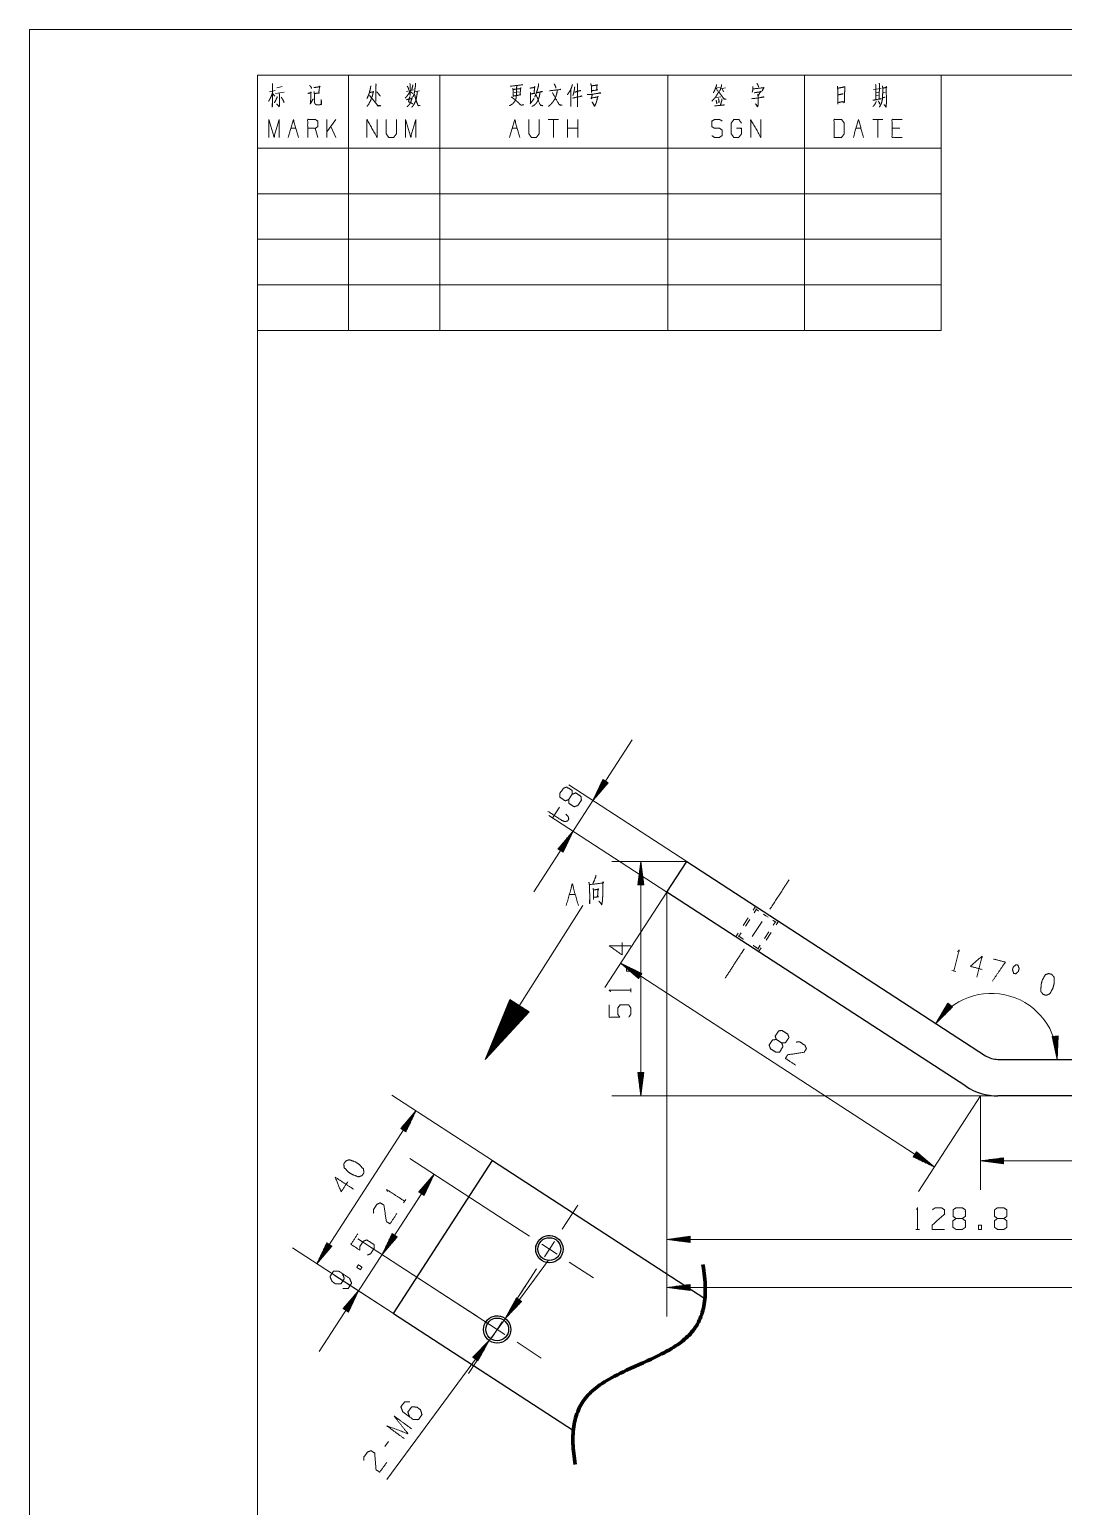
# Model space of a CAD drawing. Header units: millimetres. Extents: x 0 to 420, y 0 to 297.
# Drawn here: x 0 to 113.4, y 135.1 to 297 of the extents above; entities that cross this region are included whole.
import ezdxf

# ---------------------------------------------------------------- set-up
doc = ezdxf.new("R2010")
doc.units = ezdxf.units.MM
doc.layers.add('1', color=7, linetype='Continuous', true_color=0xffffff)

msp = doc.modelspace()

# ---------------------------------------------------------------- linework, layer by layer
at = {"layer": '1', "color": 132, "linetype": 'Continuous', "lineweight": 18}
for p, q in [((0, 297), (0, 0)), ((420, 297), (0, 297)), ((25, 292), (25, 264)), ((25, 292), (100, 292)), ((25, 292), (100, 292)), ((25, 292), (100, 292)), ((25, 292), (25, 5)), ((415, 292), (25, 292)), ((35, 292), (35, 264)), ((45, 292), (45, 264)), ((70, 292), (70, 264)), ((85, 292), (85, 264)), ((100, 292), (100, 264)), ((25, 284), (100, 284)), ((25, 279), (100, 279)), ((25, 274), (100, 274)), ((25, 269), (100, 269)), ((25, 264), (100, 264))]:
    msp.add_line(p, q, dxfattribs=at)
at = {"layer": '1', "color": 95, "linetype": 'Continuous', "lineweight": 18}
for p, q in [((26.34, 290.18), (26.96, 290.3)), ((26.7, 289.95), (26.92, 289.68)), ((26.99, 289.99), (27.95, 290.14)), ((27.13, 290.61), (27.71, 290.74)), ((41.34, 290.22), (42.13, 290.38)), ((42.25, 290.16), (42.79, 290.28)), ((53.17, 290.09), (53.7, 290.18)), ((75.25, 290.57), (75.67, 290.63)), ((75.35, 290.55), (75.45, 290.24)), ((75.82, 290.51), (76.35, 290.61)), ((75.98, 290.49), (76.11, 290.16)), ((92.56, 290.43), (93.43, 290.55)), ((92.84, 290.07), (93.11, 290.14)), ((93.6, 290.05), (93.85, 290.12)), ((54.91, 288.87), (55.37, 289.43)), ((75.83, 289.64), (75.37, 289.56)), ((92.86, 289.72), (93.09, 289.78)), ((33.59, 287.14), (32.63, 285.78)), ((32.63, 285.18), (32.63, 287.14)), ((58.02, 287.14), (56.9, 287.14)), ((57.46, 287.14), (57.46, 285.18)), ((59.02, 285.18), (59.02, 287.14)), ((60.14, 285.18), (60.14, 287.14)), ((93.6, 287.14), (92.49, 287.14)), ((93.05, 287.14), (93.05, 285.18)), ((28.66, 286.17), (29.22, 286.17)), ((31.62, 285.18), (31.34, 286.17)), ((33.59, 285.18), (33.04, 286.36)), ((52.94, 286.17), (53.49, 286.17)), ((60.14, 286.17), (59.02, 286.17)), ((90.65, 286.17), (91.2, 286.17)), ((95.45, 286.17), (94.61, 286.17)), ((57.42, 210.61), (58.14, 211.73)), ((59.21, 202.16), (59.88, 202.16)), ((101.18, 193.84), (101.59, 193.73)), ((65.95, 191.46), (65.95, 191.88)), ((41.04, 168.36), (41.27, 168.72)), ((97.21, 165.45), (97.64, 165.45)), ((39.39, 142.2), (38.99, 141.66))]:
    msp.add_line(p, q, dxfattribs=at)
at = {"layer": '1', "color": 13, "linetype": 'Continuous', "lineweight": 18}
for p, q in [((66.12, 219.12), (55.3, 202.45)), ((72.09, 205.78), (59.14, 214.2)), ((62.9, 214.78), (61.8, 212.47)), ((61.8, 212.47), (63.47, 214.41)), ((63.16, 214.61), (61.89, 212.64)), ((63.21, 214.58), (61.93, 212.61)), ((63.12, 214.64), (62.05, 212.99)), ((63.25, 214.56), (62.18, 212.91)), ((63.08, 214.67), (62.22, 213.34)), ((63.04, 214.69), (62.39, 213.7)), ((63.29, 214.53), (62.43, 213.21)), ((62.99, 214.72), (62.56, 214.05)), ((63.33, 214.5), (62.69, 213.5)), ((62.95, 214.75), (62.72, 214.4)), ((62.91, 214.78), (62.89, 214.75)), ((62.91, 214.78), (62.89, 214.75)), ((63.47, 214.41), (62.9, 214.78)), ((63.38, 214.47), (62.94, 213.8)), ((63.42, 214.44), (63.19, 214.09)), ((63.46, 214.42), (63.44, 214.39)), ((63.46, 214.42), (63.44, 214.39)), ((69.92, 202.43), (56.96, 210.84)), ((59.62, 209.11), (57.96, 207.16)), ((58.22, 207), (59.5, 208.96)), ((58.26, 206.97), (59.54, 208.94)), ((58.52, 206.8), (59.62, 209.11)), ((58.01, 207.13), (58.23, 207.48)), ((58.05, 207.11), (58.49, 207.78)), ((58.09, 207.08), (58.74, 208.08)), ((58.13, 207.05), (58.99, 208.37)), ((58.18, 207.02), (59.24, 208.67)), ((58.3, 206.94), (59.37, 208.58)), ((58.35, 206.91), (59.2, 208.23)), ((58.39, 206.88), (59.04, 207.88)), ((58.43, 206.86), (58.87, 207.53)), ((57.96, 207.16), (57.98, 207.19)), ((57.96, 207.16), (57.98, 207.19)), ((57.96, 207.16), (58.52, 206.8)), ((58.47, 206.83), (58.7, 207.18)), ((58.52, 206.8), (58.53, 206.83)), ((58.52, 206.8), (58.53, 206.83)), ((72.09, 205.78), (63.87, 205.78)), ((67.05, 205.78), (66.71, 203.24)), ((67.38, 203.24), (67.05, 205.78)), ((67.05, 205.78), (67.05, 180.1)), ((66.82, 203.24), (66.82, 204.05)), ((66.87, 203.24), (66.87, 204.43)), ((66.92, 203.24), (66.92, 204.82)), ((66.97, 203.24), (66.97, 205.2)), ((67.02, 203.24), (67.02, 205.59)), ((67.07, 203.24), (67.07, 205.59)), ((67.12, 203.24), (67.12, 205.2)), ((67.17, 203.24), (67.17, 204.82)), ((67.22, 203.24), (67.22, 204.43)), ((67.27, 203.24), (67.27, 204.05)), ((69.92, 202.43), (63.12, 191.96)), ((66.71, 203.24), (67.38, 203.24)), ((66.72, 203.24), (66.72, 203.27)), ((66.72, 203.24), (66.72, 203.27)), ((66.77, 203.24), (66.77, 203.66)), ((67.33, 203.24), (67.33, 203.66)), ((67.38, 203.24), (67.38, 203.27)), ((67.38, 203.24), (67.38, 203.27)), ((69.92, 202.43), (69.92, 161.19)), ((69.92, 202.43), (69.92, 155.92)), ((60.71, 200.96), (49.99, 184.08)), ((67.16, 193.52), (64.85, 194.63)), ((64.85, 194.63), (66.8, 192.96)), ((99.24, 172.3), (64.85, 194.63)), ((66.97, 193.22), (65, 194.5)), ((66.99, 193.27), (65.03, 194.54)), ((67.02, 193.31), (65.38, 194.38)), ((66.94, 193.18), (65.29, 194.25)), ((66.91, 193.14), (65.59, 194)), ((67.05, 193.35), (65.73, 194.21)), ((66.88, 193.09), (65.89, 193.74)), ((67.08, 193.39), (66.08, 194.04)), ((66.86, 193.05), (66.18, 193.49)), ((67.1, 193.44), (66.43, 193.87)), ((66.83, 193.01), (66.48, 193.24)), ((66.8, 192.97), (66.77, 192.98)), ((66.8, 192.97), (66.77, 192.98)), ((67.13, 193.48), (66.78, 193.71)), ((66.8, 192.96), (67.16, 193.52)), ((67.16, 193.52), (67.13, 193.54)), ((67.16, 193.52), (67.13, 193.54)), ((52.7, 190.65), (49.99, 184.08)), ((53.75, 189.98), (49.99, 184.08)), ((53.75, 189.98), (49.99, 184.08)), ((53.7, 190.01), (50.1, 184.35)), ((53.79, 189.96), (50.19, 184.29)), ((53.66, 190.04), (50.22, 184.62)), ((53.62, 190.07), (50.33, 184.89)), ((53.83, 189.93), (50.39, 184.51)), ((53.57, 190.09), (50.44, 185.16)), ((53.53, 190.12), (50.55, 185.43)), ((53.87, 189.9), (50.58, 184.72)), ((53.49, 190.15), (50.66, 185.7)), ((53.44, 190.18), (50.77, 185.97)), ((53.92, 189.88), (50.78, 184.94)), ((53.4, 190.2), (50.88, 186.24)), ((53.96, 189.85), (50.98, 185.16)), ((53.36, 190.23), (51, 186.51)), ((53.32, 190.26), (51.11, 186.78)), ((54, 189.82), (51.18, 185.37)), ((53.27, 190.28), (51.22, 187.05)), ((53.23, 190.31), (51.33, 187.32)), ((54.05, 189.79), (51.37, 185.59)), ((53.19, 190.34), (51.44, 187.59)), ((53.14, 190.37), (51.55, 187.86)), ((54.09, 189.77), (51.57, 185.8)), ((53.1, 190.39), (51.67, 188.13)), ((54.13, 189.74), (51.77, 186.02)), ((53.06, 190.42), (51.78, 188.4)), ((53.02, 190.45), (51.89, 188.67)), ((54.17, 189.71), (51.97, 186.24)), ((52.97, 190.47), (52, 188.94)), ((52.93, 190.5), (52.11, 189.21)), ((54.22, 189.69), (52.16, 186.45)), ((52.89, 190.53), (52.22, 189.48)), ((52.84, 190.56), (52.34, 189.75)), ((54.26, 189.66), (52.36, 186.67)), ((52.8, 190.58), (52.45, 190.03)), ((52.76, 190.61), (52.56, 190.3)), ((54.3, 189.63), (52.56, 186.88)), ((52.72, 190.64), (52.67, 190.57)), ((52.72, 190.64), (52.67, 190.57)), ((54.79, 189.32), (52.7, 190.65)), ((54.35, 189.6), (52.76, 187.1)), ((54.39, 189.58), (52.95, 187.32)), ((54.43, 189.55), (53.15, 187.53)), ((54.47, 189.52), (53.35, 187.75)), ((54.52, 189.49), (53.54, 187.96)), ((54.56, 189.47), (53.74, 188.18)), ((100.72, 190.25), (99.42, 188.04)), ((99.42, 188.04), (101.24, 189.84)), ((100.96, 190.06), (99.51, 188.21)), ((101, 190.03), (99.55, 188.18)), ((100.92, 190.09), (99.71, 188.54)), ((101.04, 189.99), (99.83, 188.45)), ((100.88, 190.12), (99.91, 188.88)), ((100.84, 190.15), (100.11, 189.21)), ((101.08, 189.96), (100.11, 188.72)), ((100.8, 190.18), (100.3, 189.55)), ((101.12, 189.93), (100.39, 188.99)), ((100.76, 190.21), (100.5, 189.88)), ((101.16, 189.9), (100.66, 189.27)), ((100.72, 190.24), (100.7, 190.22)), ((100.72, 190.24), (100.7, 190.22)), ((101.24, 189.84), (100.72, 190.25)), ((101.2, 189.87), (100.94, 189.54)), ((101.24, 189.84), (101.22, 189.81)), ((101.24, 189.84), (101.22, 189.81)), ((49.99, 184.08), (54.79, 189.32)), ((54.6, 189.44), (53.94, 188.39)), ((54.65, 189.41), (54.14, 188.61)), ((54.69, 189.39), (54.33, 188.83)), ((54.73, 189.36), (54.53, 189.04)), ((54.77, 189.33), (54.73, 189.26)), ((54.77, 189.33), (54.73, 189.26)), ((112.84, 186.66), (112.17, 186.6)), ((112.17, 186.6), (112.18, 186.57)), ((112.17, 186.6), (112.18, 186.57)), ((112.17, 186.6), (112.72, 184.1)), ((112.22, 186.6), (112.26, 186.19)), ((112.28, 186.61), (112.35, 185.81)), ((112.33, 186.61), (112.43, 185.43)), ((112.38, 186.62), (112.51, 185.05)), ((112.43, 186.62), (112.6, 184.67)), ((112.48, 186.63), (112.68, 184.29)), ((112.53, 186.63), (112.73, 184.29)), ((112.58, 186.63), (112.75, 184.68)), ((112.63, 186.64), (112.77, 185.07)), ((112.68, 186.64), (112.78, 185.46)), ((112.72, 184.1), (112.84, 186.66)), ((112.73, 186.65), (112.8, 185.85)), ((112.78, 186.65), (112.82, 186.24)), ((112.83, 186.66), (112.83, 186.63)), ((112.83, 186.66), (112.83, 186.63)), ((66.71, 182.64), (67.05, 180.1)), ((67.38, 182.64), (66.71, 182.64)), ((66.72, 182.64), (66.72, 182.61)), ((66.72, 182.64), (66.72, 182.61)), ((66.77, 182.64), (66.77, 182.22)), ((66.82, 182.64), (66.82, 181.83)), ((66.87, 182.64), (66.87, 181.45)), ((66.92, 182.64), (66.92, 181.06)), ((66.97, 182.64), (66.97, 180.68)), ((67.02, 182.64), (67.02, 180.29)), ((67.05, 180.1), (67.38, 182.64)), ((67.07, 182.64), (67.07, 180.29)), ((67.12, 182.64), (67.12, 180.68)), ((67.17, 182.64), (67.17, 181.06)), ((67.22, 182.64), (67.22, 181.45)), ((67.27, 182.64), (67.27, 181.83)), ((67.33, 182.64), (67.33, 182.22)), ((67.38, 182.64), (67.38, 182.61)), ((67.38, 182.64), (67.38, 182.61)), ((50.8, 173), (39.73, 180.19)), ((106.23, 180.1), (63.87, 180.1)), ((104.3, 180.1), (97.51, 169.63)), ((104.3, 180.1), (104.3, 169.81)), ((42.39, 178.46), (31.5, 161.69)), ((42.39, 178.46), (40.73, 176.51)), ((40.99, 176.34), (42.27, 178.31)), ((41.03, 176.32), (42.31, 178.28)), ((41.29, 176.15), (42.39, 178.46)), ((40.73, 176.51), (40.75, 176.54)), ((40.73, 176.51), (40.75, 176.54)), ((40.73, 176.51), (41.29, 176.15)), ((40.78, 176.48), (41, 176.83)), ((40.82, 176.45), (41.26, 177.13)), ((40.86, 176.43), (41.51, 177.42)), ((40.9, 176.4), (41.76, 177.72)), ((40.95, 176.37), (42.02, 178.02)), ((41.08, 176.29), (42.14, 177.93)), ((41.12, 176.26), (41.98, 177.58)), ((41.16, 176.23), (41.81, 177.23)), ((41.2, 176.2), (41.64, 176.88)), ((41.25, 176.18), (41.47, 176.53)), ((41.29, 176.15), (41.31, 176.18)), ((41.29, 176.15), (41.31, 176.18)), ((97.29, 173.96), (96.92, 173.4)), ((96.92, 173.4), (99.24, 172.3)), ((96.93, 173.4), (96.95, 173.39)), ((96.93, 173.4), (96.95, 173.39)), ((96.95, 173.45), (97.3, 173.22)), ((96.98, 173.49), (97.65, 173.05)), ((97.01, 173.53), (98.01, 172.88)), ((97.04, 173.57), (98.36, 172.72)), ((97.06, 173.62), (98.71, 172.55)), ((97.09, 173.66), (99.06, 172.38)), ((97.12, 173.7), (99.09, 172.42)), ((97.15, 173.74), (98.79, 172.68)), ((97.17, 173.79), (98.5, 172.93)), ((97.2, 173.83), (98.2, 173.18)), ((97.23, 173.87), (97.9, 173.43)), ((97.26, 173.91), (97.61, 173.69)), ((97.29, 173.96), (97.31, 173.94)), ((97.29, 173.96), (97.31, 173.94)), ((99.24, 172.3), (97.29, 173.96)), ((106.84, 173.32), (104.3, 172.99)), ((106.84, 173.26), (106.42, 173.26)), ((106.84, 173.32), (106.81, 173.32)), ((106.84, 173.32), (106.81, 173.32)), ((106.84, 172.65), (106.84, 173.32)), ((52.19, 166.44), (41.72, 173.23)), ((104.3, 172.99), (106.84, 172.65)), ((104.3, 172.99), (239.3, 172.99)), ((106.84, 173.01), (104.49, 173.01)), ((106.84, 172.96), (104.49, 172.96)), ((106.84, 173.06), (104.88, 173.06)), ((106.84, 172.91), (104.88, 172.91)), ((106.84, 173.11), (105.27, 173.11)), ((106.84, 172.86), (105.27, 172.86)), ((106.84, 173.16), (105.65, 173.16)), ((106.84, 172.81), (105.65, 172.81)), ((106.84, 173.21), (106.04, 173.21)), ((106.84, 172.76), (106.04, 172.76)), ((106.84, 172.71), (106.42, 172.71)), ((106.84, 172.66), (106.81, 172.66)), ((106.84, 172.66), (106.81, 172.66)), ((38.67, 162.7), (44.38, 171.5)), ((44.38, 171.5), (42.72, 169.56)), ((42.81, 169.5), (43.25, 170.17)), ((42.85, 169.47), (43.5, 170.47)), ((42.89, 169.44), (43.75, 170.76)), ((42.94, 169.41), (44.01, 171.06)), ((42.98, 169.39), (44.26, 171.36)), ((43.02, 169.36), (44.3, 171.33)), ((43.06, 169.33), (44.13, 170.98)), ((43.11, 169.3), (43.97, 170.63)), ((43.15, 169.28), (43.8, 170.27)), ((43.28, 169.19), (44.38, 171.5)), ((31.76, 152.06), (42.99, 169.35)), ((42.72, 169.55), (42.74, 169.58)), ((42.72, 169.55), (42.74, 169.58)), ((42.72, 169.56), (43.28, 169.19)), ((42.77, 169.53), (42.99, 169.88)), ((43.19, 169.25), (43.63, 169.92)), ((43.24, 169.22), (43.46, 169.57)), ((43.28, 169.19), (43.3, 169.22)), ((43.28, 169.19), (43.3, 169.22)), ((32.6, 164), (31.5, 161.69)), ((31.5, 161.69), (33.17, 163.63)), ((32.86, 163.83), (31.59, 161.86)), ((32.91, 163.8), (31.63, 161.83)), ((32.82, 163.86), (31.75, 162.21)), ((32.95, 163.77), (31.88, 162.13)), ((32.78, 163.89), (31.92, 162.56)), ((32.74, 163.91), (32.09, 162.92)), ((32.99, 163.75), (32.13, 162.43)), ((32.69, 163.94), (32.26, 163.27)), ((33.03, 163.72), (32.39, 162.72)), ((32.65, 163.97), (32.42, 163.62)), ((32.61, 164), (32.59, 163.97)), ((32.61, 164), (32.59, 163.97)), ((33.17, 163.63), (32.6, 164)), ((33.08, 163.69), (32.64, 163.02)), ((33.12, 163.66), (32.89, 163.31)), ((33.16, 163.64), (33.14, 163.61)), ((33.16, 163.64), (33.14, 163.61)), ((51.3, 154.49), (36, 164.43)), ((46.47, 157.63), (36, 164.43)), ((39.77, 165.01), (38.67, 162.7)), ((39.77, 165.01), (38.67, 162.7)), ((38.67, 162.7), (40.33, 164.65)), ((38.67, 162.7), (40.33, 164.65)), ((40.03, 164.84), (38.75, 162.87)), ((40.03, 164.84), (38.75, 162.87)), ((40.07, 164.81), (38.79, 162.85)), ((40.07, 164.81), (38.79, 162.85)), ((39.99, 164.87), (38.92, 163.22)), ((39.99, 164.87), (38.92, 163.22)), ((40.11, 164.79), (39.04, 163.14)), ((40.11, 164.79), (39.04, 163.14)), ((39.94, 164.9), (39.08, 163.58)), ((39.94, 164.9), (39.08, 163.58)), ((39.9, 164.92), (39.25, 163.93)), ((39.9, 164.92), (39.25, 163.93)), ((40.16, 164.76), (39.3, 163.44)), ((40.16, 164.76), (39.3, 163.44)), ((39.86, 164.95), (39.42, 164.28)), ((39.86, 164.95), (39.42, 164.28)), ((40.2, 164.73), (39.55, 163.73)), ((40.2, 164.73), (39.55, 163.73)), ((39.81, 164.98), (39.59, 164.63)), ((39.81, 164.98), (39.59, 164.63)), ((39.77, 165.01), (39.75, 164.98)), ((39.77, 165.01), (39.75, 164.98)), ((39.77, 165.01), (39.75, 164.98)), ((39.77, 165.01), (39.75, 164.98)), ((40.33, 164.65), (39.77, 165.01)), ((40.33, 164.65), (39.77, 165.01)), ((40.24, 164.7), (39.8, 164.03)), ((40.24, 164.7), (39.8, 164.03)), ((40.28, 164.68), (40.06, 164.33)), ((40.28, 164.68), (40.06, 164.33)), ((40.33, 164.65), (40.31, 164.62)), ((40.33, 164.65), (40.31, 164.62)), ((40.33, 164.65), (40.31, 164.62)), ((40.33, 164.65), (40.31, 164.62)), ((72.46, 164.7), (69.92, 164.36)), ((69.92, 164.36), (72.46, 164.03)), ((69.92, 164.36), (134.3, 164.36)), ((72.46, 164.39), (70.11, 164.39)), ((72.46, 164.34), (70.11, 164.34)), ((72.46, 164.44), (70.49, 164.44)), ((72.46, 164.29), (70.49, 164.29)), ((72.46, 164.49), (70.88, 164.49)), ((72.46, 164.23), (70.88, 164.23)), ((72.46, 164.54), (71.27, 164.54)), ((72.46, 164.18), (71.27, 164.18)), ((72.46, 164.59), (71.65, 164.59)), ((72.46, 164.13), (71.65, 164.13)), ((72.46, 164.64), (72.04, 164.64)), ((72.46, 164.08), (72.04, 164.08)), ((72.46, 164.69), (72.42, 164.69)), ((72.46, 164.69), (72.42, 164.69)), ((72.46, 164.03), (72.42, 164.03)), ((72.46, 164.03), (72.42, 164.03)), ((72.46, 164.03), (72.46, 164.7)), ((39.91, 156.22), (28.84, 163.42)), ((39.18, 138.05), (56.91, 162.08)), ((39.91, 156.22), (33.42, 160.44)), ((36.08, 158.71), (34.41, 156.77)), ((34.98, 156.4), (36.08, 158.71)), ((72.46, 159.43), (69.92, 159.1)), ((69.92, 159.1), (72.46, 158.76)), ((69.92, 159.1), (280.15, 159.1)), ((72.46, 159.12), (70.11, 159.12)), ((72.46, 159.07), (70.11, 159.07)), ((72.46, 159.17), (70.49, 159.17)), ((72.46, 159.02), (70.49, 159.02)), ((72.46, 159.22), (70.88, 159.22)), ((72.46, 158.97), (70.88, 158.97)), ((72.46, 159.28), (71.27, 159.28)), ((72.46, 158.92), (71.27, 158.92)), ((72.46, 159.33), (71.65, 159.33)), ((72.46, 158.87), (71.65, 158.87)), ((72.46, 159.38), (72.04, 159.38)), ((72.46, 158.82), (72.04, 158.82)), ((72.46, 159.43), (72.42, 159.43)), ((72.46, 159.43), (72.42, 159.43)), ((72.46, 158.77), (72.42, 158.77)), ((72.46, 158.77), (72.42, 158.77)), ((72.46, 158.76), (72.46, 159.43)), ((34.46, 156.74), (34.69, 157.09)), ((34.5, 156.71), (34.94, 157.38)), ((34.55, 156.68), (35.19, 157.68)), ((34.59, 156.65), (35.45, 157.97)), ((34.63, 156.63), (35.7, 158.27)), ((34.67, 156.6), (35.95, 158.57)), ((34.72, 156.57), (35.99, 158.54)), ((34.76, 156.54), (35.83, 158.19)), ((34.8, 156.51), (35.66, 157.84)), ((34.84, 156.49), (35.49, 157.48)), ((34.89, 156.46), (35.32, 157.13)), ((53.43, 157.94), (52.19, 155.7)), ((52.19, 155.7), (53.97, 157.54)), ((53.68, 157.76), (52.29, 155.87)), ((53.72, 157.73), (52.33, 155.84)), ((53.64, 157.79), (52.48, 156.21)), ((53.76, 157.7), (52.6, 156.12)), ((53.6, 157.82), (52.66, 156.55)), ((53.56, 157.85), (52.85, 156.89)), ((53.8, 157.67), (52.87, 156.4)), ((53.52, 157.88), (53.04, 157.23)), ((53.85, 157.64), (53.14, 156.68)), ((53.48, 157.91), (53.23, 157.57)), ((53.89, 157.61), (53.41, 156.96)), ((53.44, 157.94), (53.42, 157.91)), ((53.44, 157.94), (53.42, 157.91)), ((53.97, 157.54), (53.43, 157.94)), ((53.93, 157.58), (53.68, 157.24)), ((53.97, 157.55), (53.95, 157.52)), ((53.97, 157.55), (53.95, 157.52)), ((34.41, 156.77), (34.98, 156.4)), ((34.42, 156.76), (34.44, 156.79)), ((34.42, 156.76), (34.44, 156.79)), ((34.93, 156.43), (35.16, 156.78)), ((34.97, 156.4), (34.99, 156.43)), ((34.97, 156.4), (34.99, 156.43)), ((50.41, 153.28), (48.64, 151.44)), ((48.76, 151.34), (49.47, 152.3)), ((48.8, 151.31), (49.74, 152.58)), ((48.84, 151.28), (50.01, 152.86)), ((48.89, 151.25), (50.28, 153.14)), ((48.93, 151.22), (50.32, 153.11)), ((48.97, 151.19), (50.13, 152.77)), ((49.01, 151.16), (49.94, 152.43)), ((49.18, 151.04), (50.41, 153.28)), ((48.64, 151.43), (48.66, 151.46)), ((48.64, 151.43), (48.66, 151.46)), ((48.64, 151.44), (49.18, 151.04)), ((48.68, 151.4), (48.93, 151.74)), ((48.72, 151.37), (49.2, 152.02)), ((49.05, 151.13), (49.76, 152.09)), ((49.09, 151.1), (49.57, 151.75)), ((49.13, 151.07), (49.38, 151.41)), ((49.17, 151.04), (49.19, 151.07)), ((49.17, 151.04), (49.19, 151.07))]:
    msp.add_line(p, q, dxfattribs=at)
at = {"layer": '1', "color": 30, "linetype": 'Continuous', "lineweight": 25}
for p, q in [((69.92, 202.43), (72.09, 205.78)), ((72.09, 205.78), (104.86, 184.5)), ((102.69, 181.15), (69.92, 202.43)), ((106.23, 184.1), (235.77, 184.1)), ((235.77, 180.1), (106.23, 180.1)), ((39.91, 156.22), (50.8, 173)), ((50.8, 173), (74.08, 157.88)), ((39.91, 156.22), (59.66, 143.4))]:
    msp.add_line(p, q, dxfattribs=at)
at = {"layer": '1', "color": 43, "linetype": 'Continuous', "lineweight": 18}
for p, q in [((79.64, 200.88), (79.37, 200.46)), ((79.64, 200.88), (79.37, 200.46)), ((79.64, 200.88), (79.66, 200.79)), ((78.83, 199.62), (78.28, 198.78)), ((78.83, 199.62), (78.28, 198.78)), ((79, 199.43), (78.52, 198.7)), ((79.72, 200.54), (79.48, 200.17)), ((79.7, 200.62), (79.72, 200.54)), ((80.5, 200.02), (80.76, 199.85)), ((80.76, 199.85), (81.03, 199.68)), ((81.57, 198.81), (81.81, 199.17)), ((81.81, 199.17), (81.9, 199.19)), ((82.16, 199.25), (81.89, 198.83)), ((82.16, 199.25), (81.89, 198.83)), ((82.07, 199.23), (82.16, 199.25)), ((77.74, 197.95), (77.46, 197.53)), ((77.74, 197.95), (77.46, 197.53)), ((77.55, 197.54), (77.46, 197.53)), ((77.81, 197.6), (77.72, 197.58)), ((78.05, 197.97), (77.81, 197.6)), ((80.62, 197.34), (81.1, 198.07)), ((81.34, 197.99), (80.8, 197.15)), ((81.34, 197.99), (80.8, 197.15)), ((79.91, 196.24), (80.14, 196.6)), ((79.92, 196.15), (79.91, 196.24)), ((79.98, 195.89), (79.96, 195.98)), ((80.25, 196.31), (79.98, 195.89)), ((80.25, 196.31), (79.98, 195.89))]:
    msp.add_line(p, q, dxfattribs=at)
at = {"layer": '1', "color": 252, "linetype": 'Continuous', "lineweight": 18}
for p, q in [((80.36, 199.23), (79.26, 197.55)), ((58.43, 165.47), (60.16, 168.13)), ((54.85, 164.71), (52.19, 166.44)), ((57.86, 162.75), (56.18, 163.84)), ((56.48, 162.45), (57.57, 164.14)), ((55.61, 161.12), (53.88, 158.46)), ((59.2, 161.88), (61.86, 160.16)), ((52.72, 156.66), (54.44, 159.33)), ((49.13, 155.9), (46.47, 157.63)), ((52.15, 153.94), (50.46, 155.04)), ((50.76, 153.65), (51.85, 155.33)), ((49.89, 152.32), (48.16, 149.65)), ((53.48, 153.08), (56.14, 151.35))]:
    msp.add_line(p, q, dxfattribs=at)
at = {"layer": '1', "color": 6, "linetype": 'Continuous', "lineweight": 70}
for p, q in [((73.92, 161.26), (73.86, 161.6)), ((73.97, 160.93), (73.92, 161.26)), ((74.02, 160.61), (73.97, 160.93)), ((74.05, 160.29), (74.02, 160.61)), ((74.08, 159.97), (74.05, 160.29)), ((74.1, 159.68), (74.08, 159.97)), ((74.12, 159.4), (74.1, 159.68)), ((74.13, 159.12), (74.12, 159.4)), ((74.13, 158.85), (74.13, 159.12)), ((74.13, 158.58), (74.13, 158.85)), ((73.97, 157.05), (74.01, 157.3)), ((74.01, 157.3), (74.05, 157.55)), ((74.05, 157.55), (74.08, 157.8)), ((74.08, 157.8), (74.1, 158.06)), ((74.1, 158.06), (74.12, 158.32)), ((74.12, 158.32), (74.13, 158.58)), ((73.37, 155.28), (73.47, 155.49)), ((73.47, 155.49), (73.57, 155.7)), ((73.57, 155.7), (73.65, 155.91)), ((73.65, 155.91), (73.73, 156.13)), ((73.73, 156.13), (73.8, 156.35)), ((73.8, 156.35), (73.86, 156.58)), ((73.86, 156.58), (73.92, 156.81)), ((73.92, 156.81), (73.97, 157.05)), ((72.19, 153.71), (72.35, 153.86)), ((72.35, 153.86), (72.49, 154.02)), ((72.49, 154.02), (72.63, 154.18)), ((72.63, 154.18), (72.77, 154.34)), ((72.77, 154.34), (72.9, 154.51)), ((72.9, 154.51), (73.03, 154.69)), ((73.03, 154.69), (73.15, 154.89)), ((73.15, 154.89), (73.27, 155.08)), ((73.27, 155.08), (73.37, 155.28)), ((69.88, 152.09), (70.15, 152.23)), ((70.15, 152.23), (70.41, 152.39)), ((70.41, 152.39), (70.66, 152.54)), ((70.66, 152.54), (70.87, 152.68)), ((70.87, 152.68), (71.08, 152.82)), ((71.08, 152.82), (71.28, 152.96)), ((71.28, 152.96), (71.48, 153.1)), ((71.48, 153.1), (71.67, 153.25)), ((71.67, 153.25), (71.85, 153.41)), ((71.85, 153.41), (72.03, 153.56)), ((72.03, 153.56), (72.19, 153.71)), ((66.41, 150.44), (66.87, 150.64)), ((66.87, 150.64), (67.31, 150.84)), ((67.31, 150.84), (67.76, 151.04)), ((67.76, 151.04), (68.2, 151.24)), ((68.2, 151.24), (68.64, 151.45)), ((68.64, 151.45), (69.06, 151.66)), ((69.06, 151.66), (69.34, 151.8)), ((69.34, 151.8), (69.62, 151.94)), ((69.62, 151.94), (69.88, 152.09)), ((63.31, 148.89), (63.57, 149.04)), ((63.57, 149.04), (63.83, 149.19)), ((63.83, 149.19), (64.16, 149.36)), ((64.16, 149.36), (64.48, 149.53)), ((64.48, 149.53), (64.82, 149.7)), ((64.82, 149.7), (65.16, 149.86)), ((65.16, 149.86), (65.5, 150.02)), ((65.5, 150.02), (65.95, 150.23)), ((65.95, 150.23), (66.41, 150.44)), ((61.28, 147.31), (61.45, 147.48)), ((61.45, 147.48), (61.61, 147.64)), ((61.61, 147.64), (61.79, 147.79)), ((61.79, 147.79), (61.96, 147.95)), ((61.96, 147.95), (62.15, 148.1)), ((62.15, 148.1), (62.34, 148.24)), ((62.34, 148.24), (62.57, 148.41)), ((62.57, 148.41), (62.81, 148.57)), ((62.81, 148.57), (63.06, 148.73)), ((63.06, 148.73), (63.31, 148.89)), ((60.21, 145.69), (60.3, 145.88)), ((60.3, 145.88), (60.4, 146.07)), ((60.4, 146.07), (60.5, 146.25)), ((60.5, 146.25), (60.61, 146.43)), ((60.61, 146.43), (60.72, 146.61)), ((60.72, 146.61), (60.84, 146.78)), ((60.84, 146.78), (60.98, 146.96)), ((60.98, 146.96), (61.13, 147.14)), ((61.13, 147.14), (61.28, 147.31)), ((59.74, 144.09), (59.79, 144.33)), ((59.79, 144.33), (59.84, 144.57)), ((59.84, 144.57), (59.9, 144.8)), ((59.9, 144.8), (59.97, 145.03)), ((59.97, 145.03), (60.04, 145.25)), ((60.04, 145.25), (60.13, 145.47)), ((60.13, 145.47), (60.21, 145.69)), ((59.61, 142.81), (59.63, 143.07)), ((59.61, 142.54), (59.61, 142.81)), ((59.61, 142.27), (59.61, 142.54)), ((59.63, 143.07), (59.65, 143.33)), ((59.65, 143.33), (59.67, 143.59)), ((59.67, 143.59), (59.7, 143.84)), ((59.7, 143.84), (59.74, 144.09)), ((59.61, 142), (59.61, 142.27)), ((59.63, 141.73), (59.61, 142)), ((59.64, 141.45), (59.63, 141.73)), ((59.67, 141.17), (59.64, 141.45)), ((59.7, 140.88), (59.67, 141.17)), ((59.73, 140.59), (59.7, 140.88)), ((59.77, 140.29), (59.73, 140.59)), ((59.82, 139.99), (59.77, 140.29)), ((59.87, 139.68), (59.82, 139.99))]:
    msp.add_line(p, q, dxfattribs=at)
at = {"layer": '1', "color": 30, "linetype": 'Continuous', "lineweight": 25}
for centre, radius in [((57.02, 163.3), 1.5), ((57.02, 163.3), 1.25), ((51.3, 154.49), 1.5), ((51.3, 154.49), 1.25)]:
    msp.add_circle(centre, radius, dxfattribs=at)
at = {"layer": '1', "color": 13, "linetype": 'Continuous', "lineweight": 18}
for centre, radius, start, end in [((105.49, 184.1), 7.24, 0, 147), ((51.3, 154.49), 1.5, 348.877, 75)]:
    msp.add_arc(centre, radius, start, end, dxfattribs=at)
at = {"layer": '1', "color": 30, "linetype": 'Continuous', "lineweight": 25}
for radius in [2.5, 6.5]:
    msp.add_arc((106.23, 186.6), radius, 237, 270, dxfattribs=at)
at = {"layer": '1', "color": 30, "linetype": 'Continuous', "lineweight": 13}
for centre in [(57.02, 163.3), (51.3, 154.49)]:
    msp.add_arc(centre, 1.5, 75, 345, dxfattribs=at)
at = {"layer": '1', "color": 95, "linetype": 'Continuous', "lineweight": 18}
for points, knots in [([(26.67, 290.16), (26.6, 289.91), (26.48, 289.62), (26.35, 289.35), (26.23, 289.14)], [0, 0, 0.233514, 0.515368, 0.78555, 1, 1]), ([(26.67, 291.07), (26.66, 288.89), (26.63, 288.5), (26.61, 288.71), (26.64, 288.94)], [0, 0, 0.723303, 0.854546, 0.923601, 1, 1]), ([(27.37, 289.99), (27.42, 289.87), (27.42, 288.83), (27.4, 288.6), (27.39, 288.52), (27.11, 288.85), (27.39, 288.56)], [0, 0, 0.056947, 0.504404, 0.603051, 0.639405, 0.826366, 1, 1]), ([(30.53, 289.99), (30.92, 290.09), (30.86, 290.16), (30.83, 288.96), (30.77, 288.83), (31.12, 289.41)], [0, 0, 0.158008, 0.19221, 0.673433, 0.728446, 1, 1]), ([(30.7, 290.88), (30.87, 290.72), (30.92, 290.63), (30.92, 290.53), (30.9, 290.67)], [0, 0, 0.413146, 0.573572, 0.750721, 1, 1]), ([(31.19, 290.63), (31.87, 290.74), (31.82, 290.8), (31.73, 290.05), (31.82, 290.05), (31.25, 289.99)], [0, 0, 0.313958, 0.349012, 0.694882, 0.735357, 1, 1]), ([(31.22, 290.22), (31.25, 289.91), (31.25, 289.2), (31.27, 288.98), (31.3, 288.87), (31.34, 288.81), (31.41, 288.77), (31.53, 288.75), (31.66, 288.73), (32.03, 288.79), (32, 289.33), (32, 288.79)], [0, 0, 0.097093, 0.316208, 0.387239, 0.42073, 0.444406, 0.470581, 0.507596, 0.549105, 0.664641, 0.832445, 1, 1]), ([(37.43, 290.84), (37.42, 290.72), (37.34, 290.3), (37.26, 290.01), (37.18, 289.8), (37.09, 289.6), (37.01, 289.43)], [0, 0, 0.084498, 0.36853, 0.573114, 0.721457, 0.873368, 1, 1]), ([(37.28, 290.09), (37.75, 290.18), (37.71, 290.22), (37.68, 290.03), (37.62, 289.76), (37.56, 289.6), (37.48, 289.37), (37.4, 289.18), (37.28, 288.98), (37.2, 288.81), (37.02, 288.56)], [0, 0, 0.202443, 0.228131, 0.308408, 0.425631, 0.500403, 0.604281, 0.689483, 0.790714, 0.870506, 1, 1]), ([(37.97, 291.05), (38.02, 290.94), (38, 290.84), (37.99, 289.12), (37.97, 289.23), (38, 289.45)], [0, 0, 0.049543, 0.095606, 0.852767, 0.898838, 1, 1]), ([(38.1, 290.16), (38.13, 290.14), (38.4, 289.8), (38.47, 289.68)], [0, 0, 0.059448, 0.761031, 1, 1]), ([(41.75, 290.24), (41.62, 290.01), (41.48, 289.8), (41.35, 289.64), (41.22, 289.49)], [0, 0, 0.287221, 0.555142, 0.786181, 1, 1]), ([(41.43, 290.8), (41.56, 290.57), (41.59, 290.43)], [0, 0, 0.640221, 1, 1]), ([(41.73, 291.07), (41.76, 290.92), (41.76, 289.78), (41.73, 289.93), (41.76, 290.05)], [0, 0, 0.094654, 0.823636, 0.91829, 1, 1]), ([(41.76, 290.2), (41.94, 290.07), (42.03, 289.97)], [0, 0, 0.613122, 1, 1]), ([(42.03, 290.92), (42.03, 290.82), (41.91, 290.34)], [0, 0, 0.174301, 1, 1]), ([(42.54, 290.16), (42.49, 289.8), (42.45, 289.56), (42.41, 289.35), (42.35, 289.16), (42.23, 288.91), (42.13, 288.73), (42.01, 288.56), (41.92, 288.48)], [0, 0, 0.19438, 0.332636, 0.448614, 0.555649, 0.70616, 0.822692, 0.933847, 1, 1]), ([(42.33, 291.11), (42.33, 290.98), (42.32, 290.76), (42.27, 290.47), (42.23, 290.16), (42.17, 289.91), (42.1, 289.68), (42.08, 289.62)], [0, 0, 0.081852, 0.232243, 0.425429, 0.63211, 0.800313, 0.957953, 1, 1]), ([(42.22, 289.89), (42.25, 289.85), (42.39, 289.27), (42.49, 289), (42.6, 288.71), (42.63, 288.65), (42.85, 288.67), (42.63, 288.69), (42.55, 288.81)], [0, 0, 0.026721, 0.341749, 0.493483, 0.655465, 0.691641, 0.80784, 0.924039, 1, 1]), ([(53.44, 290.84), (53.42, 290.18), (53.41, 289.85), (53.39, 289.66), (53.38, 289.56), (53.36, 289.43), (53.32, 289.31), (53.27, 289.2), (53.14, 289.02), (53, 288.85), (52.79, 288.73), (52.69, 288.67), (52.65, 288.65)], [0, 0, 0.263783, 0.395771, 0.470171, 0.511786, 0.56157, 0.614019, 0.658777, 0.749614, 0.837596, 0.932985, 0.980677, 1, 1]), ([(52.76, 290.82), (52.82, 290.78), (52.85, 290.8), (54.11, 290.94), (54.07, 290.96), (53.92, 290.92)], [0, 0, 0.045522, 0.068286, 0.872626, 0.90344, 1, 1]), ([(53, 290.59), (53.04, 290.41), (53.04, 289.66), (53.03, 289.7), (53.89, 289.85), (53.8, 289.85), (53.89, 290.63), (53.92, 290.57), (53.87, 290.53), (53.04, 290.43)], [0, 0, 0.051663, 0.252803, 0.264656, 0.500971, 0.524672, 0.738301, 0.756829, 0.773117, 1, 1]), ([(54.88, 290.57), (55.47, 290.67), (55.41, 290.74), (55.34, 290.01), (55.41, 290.01), (54.97, 289.93), (54.94, 290.12), (54.97, 289.89), (54.96, 288.96)], [0, 0, 0.181366, 0.207406, 0.429567, 0.451891, 0.588199, 0.645735, 0.715777, 1, 1]), ([(55.98, 290.12), (55.98, 289.99), (55.92, 289.66), (55.86, 289.47), (55.81, 289.31), (55.73, 289.16), (55.65, 289.02), (55.54, 288.87), (55.31, 288.67), (55.13, 288.58)], [0, 0, 0.067236, 0.249298, 0.354996, 0.450079, 0.537949, 0.629663, 0.725721, 0.894899, 1, 1]), ([(55.85, 291.05), (55.82, 290.8), (55.73, 290.47), (55.62, 290.12), (55.53, 289.89), (55.47, 289.72), (55.41, 289.58)], [0, 0, 0.162457, 0.385014, 0.625897, 0.784413, 0.898493, 1, 1]), ([(55.62, 290.07), (56.27, 290.2), (56.2, 290.22), (56.08, 290.18)], [0, 0, 0.769962, 0.857327, 1, 1]), ([(57.88, 290.32), (57.88, 290.2), (57.81, 289.91), (57.74, 289.68), (57.65, 289.43), (57.52, 289.23), (57.5, 289.18), (57.42, 289.08), (57.31, 288.94), (57.18, 288.81), (57.06, 288.69), (56.93, 288.58)], [0, 0, 0.060656, 0.206644, 0.323463, 0.452143, 0.571976, 0.593424, 0.659716, 0.74639, 0.834816, 0.918178, 1, 1]), ([(57.02, 290.28), (58.29, 290.43), (58.21, 290.45), (58.12, 290.41)], [0, 0, 0.872478, 0.933903, 1, 1]), ([(57.34, 290.05), (57.4, 290.01), (58.1, 288.75), (58.43, 288.69), (58.12, 288.77), (58.02, 288.89)], [0, 0, 0.030854, 0.652647, 0.79375, 0.930716, 1, 1]), ([(57.56, 291.03), (57.66, 290.84), (57.71, 290.72), (57.74, 290.59)], [0, 0, 0.450481, 0.729637, 1, 1]), ([(59.55, 290.98), (59.48, 290.72), (59.38, 290.47), (59.26, 290.24), (59.14, 290.05), (59, 289.85)], [0, 0, 0.21836, 0.428744, 0.629221, 0.801494, 1, 1]), ([(59.38, 290.41), (59.39, 289.16), (59.39, 288.56), (59.38, 288.69), (59.39, 288.91)], [0, 0, 0.565717, 0.839123, 0.896086, 1, 1]), ([(59.8, 290.72), (59.76, 290.38), (59.7, 290.09), (59.64, 289.89), (59.6, 289.76)], [0, 0, 0.34211, 0.644851, 0.86512, 1, 1]), ([(59.8, 290.14), (60.47, 290.32), (60.4, 290.32), (60.28, 290.26)], [0, 0, 0.772509, 0.853435, 1, 1]), ([(60.08, 291.07), (60.12, 290.98), (60.09, 291.03), (60.11, 288.54), (60.09, 288.73), (60.11, 289.04)], [0, 0, 0.029975, 0.04619, 0.840789, 0.900562, 1, 1]), ([(61.18, 289.87), (61.37, 289.87), (61.75, 289.91), (62.68, 290.05), (62.58, 290.07), (62.43, 290.03)], [0, 0, 0.10704, 0.322386, 0.855626, 0.914427, 1, 1]), ([(61.57, 291.07), (61.63, 290.82), (61.63, 290.09), (61.63, 290.28), (62.33, 290.38), (62.21, 290.38), (62.24, 290.9), (62.26, 290.98), (62.29, 290.92), (62.19, 290.9), (61.63, 290.82)], [0, 0, 0.076614, 0.294117, 0.350048, 0.563214, 0.598361, 0.753971, 0.779215, 0.799829, 0.831205, 1, 1]), ([(61.73, 289.91), (61.63, 289.41), (61.6, 289.49), (62.38, 289.62), (62.33, 289.7), (62.33, 289.62), (62.24, 289.27), (62.19, 289.04), (62.11, 288.85), (62.05, 288.71), (62.01, 288.6), (61.98, 288.58), (61.72, 289.06), (62, 288.62)], [0, 0, 0.13637, 0.159981, 0.371157, 0.396349, 0.418604, 0.516111, 0.579311, 0.63312, 0.675133, 0.705357, 0.714996, 0.861275, 1, 1]), ([(75.64, 290.3), (75.63, 290.2), (75.39, 289.83), (75.38, 289.78), (75.26, 289.6), (75.06, 289.37), (74.85, 289.16)], [0, 0, 0.074337, 0.387309, 0.418539, 0.575027, 0.79286, 1, 1]), ([(75.37, 290.98), (75.35, 290.84), (75.23, 290.53), (75.13, 290.28), (75.01, 290.07)], [0, 0, 0.148006, 0.485257, 0.758321, 1, 1]), ([(75.61, 290.16), (76.2, 289.37), (76.43, 289.37), (76.2, 289.39), (76.08, 289.54)], [0, 0, 0.599324, 0.742451, 0.886135, 1, 1]), ([(75.91, 290.98), (75.92, 290.88), (75.75, 290.3)], [0, 0, 0.147218, 1, 1]), ([(79.34, 290.74), (79.34, 290.51), (79.33, 290.34), (79.3, 290.22), (79.27, 290.12)], [0, 0, 0.361949, 0.626223, 0.829034, 1, 1]), ([(79.34, 290.49), (80.57, 290.63), (80.56, 290.67), (80.37, 290.26)], [0, 0, 0.712481, 0.737756, 1, 1]), ([(79.49, 290.07), (80.25, 290.18), (80.21, 290.24), (79.92, 289.72)], [0, 0, 0.533866, 0.586729, 1, 1]), ([(79.87, 289.87), (79.9, 289.76), (79.93, 289.64), (79.94, 289.43), (79.94, 289), (79.93, 288.85), (79.9, 288.65), (79.86, 288.52), (79.64, 288.87), (79.87, 288.56)], [0, 0, 0.049623, 0.1085, 0.204239, 0.404798, 0.471991, 0.568442, 0.629223, 0.820578, 1, 1]), ([(79.78, 291.09), (79.89, 290.96), (79.93, 290.86), (79.96, 290.69)], [0, 0, 0.364604, 0.619196, 1, 1]), ([(88.61, 290.8), (88.64, 290.59), (88.66, 290.14), (88.67, 289.66), (88.67, 289.6), (88.67, 288.83), (88.67, 288.98), (89.24, 289.1), (89.36, 288.96), (89.39, 289.14), (89.39, 289.39), (89.4, 289.87), (89.42, 290.36), (89.42, 290.78), (89.43, 290.72), (88.66, 290.57)], [0, 0, 0.037589, 0.119519, 0.205166, 0.216331, 0.354043, 0.380097, 0.485125, 0.518622, 0.552532, 0.597196, 0.682843, 0.77221, 0.846648, 0.858119, 1, 1]), ([(88.67, 289.83), (89.24, 289.95), (89.18, 289.97), (89.05, 289.89)], [0, 0, 0.728512, 0.805958, 1, 1]), ([(92.8, 290.98), (92.83, 290.86), (92.83, 289.31)], [0, 0, 0.075954, 1, 1]), ([(93.21, 291.11), (93.24, 290.98), (93.19, 289.37)], [0, 0, 0.073211, 1, 1]), ([(93.55, 290.82), (93.59, 290.59), (93.59, 290.14), (93.57, 289.64), (93.55, 289.33), (93.47, 289), (93.38, 288.79), (93.22, 288.48)], [0, 0, 0.096217, 0.285187, 0.491418, 0.620825, 0.76157, 0.854869, 1, 1]), ([(93.59, 290.57), (94.03, 290.67), (93.98, 290.74), (93.98, 290.05), (94, 289.12), (93.98, 288.77), (93.97, 288.56), (93.95, 288.5), (93.74, 288.77), (93.94, 288.58)], [0, 0, 0.13308, 0.155522, 0.357051, 0.631901, 0.735808, 0.797028, 0.815849, 0.918301, 1, 1]), ([(27.18, 289.66), (27.17, 289.58), (26.86, 288.96)], [0, 0, 0.108202, 1, 1]), ([(27.61, 289.58), (27.87, 289.16), (27.92, 289), (27.81, 289.27)], [0, 0, 0.516563, 0.696901, 1, 1]), ([(37.28, 289.8), (38.22, 288.62), (38.56, 288.65), (38.54, 288.65), (38.24, 288.67), (38.08, 288.81)], [0, 0, 0.632183, 0.773704, 0.779845, 0.909108, 1, 1]), ([(41.34, 289.31), (41.97, 289.45), (41.98, 289.64), (41.98, 289.56), (41.91, 289.31), (41.81, 289.04), (41.7, 288.83), (41.59, 288.71), (41.48, 288.58), (41.41, 288.52)], [0, 0, 0.30447, 0.39258, 0.431622, 0.553714, 0.689469, 0.798362, 0.878841, 0.954752, 1, 1]), ([(41.72, 289.66), (41.56, 289.08), (41.66, 289.04), (41.78, 289), (41.89, 288.94), (42.04, 288.85)], [0, 0, 0.5291, 0.62629, 0.735524, 0.852093, 1, 1]), ([(52.82, 289.6), (52.89, 289.6), (53.17, 289.37), (53.41, 289.16), (53.63, 288.98), (53.9, 288.71), (54.23, 288.75), (53.92, 288.71), (53.82, 288.79)], [0, 0, 0.033467, 0.197839, 0.340788, 0.472468, 0.649452, 0.797921, 0.939753, 1, 1]), ([(55.54, 289.8), (55.59, 289.78), (56.04, 288.67), (56.32, 288.65), (56.06, 288.71), (55.98, 288.83)], [0, 0, 0.024909, 0.644018, 0.787117, 0.926016, 1, 1]), ([(59.57, 289.49), (60.61, 289.7), (60.53, 289.72), (60.4, 289.66)], [0, 0, 0.826976, 0.886334, 1, 1]), ([(75.12, 288.62), (76.23, 288.73), (76.16, 288.73), (75.99, 288.71)], [0, 0, 0.825897, 0.879998, 1, 1]), ([(75.31, 289.27), (75.38, 289), (75.38, 288.87), (75.37, 289.04)], [0, 0, 0.489807, 0.707975, 1, 1]), ([(75.58, 289.43), (75.64, 289.12), (75.61, 288.96), (75.61, 289.18)], [0, 0, 0.443891, 0.680119, 1, 1]), ([(75.95, 289.41), (75.95, 289.27), (75.77, 288.69)], [0, 0, 0.19307, 1, 1]), ([(79.2, 289.41), (80.57, 289.6), (80.49, 289.62), (80.28, 289.56)], [0, 0, 0.820202, 0.873508, 1, 1]), ([(92.52, 289.25), (93.43, 289.41), (93.38, 289.43), (93.33, 289.37)], [0, 0, 0.873246, 0.919206, 1, 1]), ([(92.86, 289.12), (92.84, 289.02), (92.73, 288.81), (92.62, 288.67), (92.52, 288.56)], [0, 0, 0.157085, 0.51447, 0.781154, 1, 1]), ([(93.09, 289.18), (93.25, 288.94), (93.25, 288.83), (93.19, 289.02)], [0, 0, 0.497679, 0.671694, 1, 1]), ([(93.57, 289.52), (93.6, 289.52), (93.84, 289.58)], [0, 0, 0.107799, 1, 1]), ([(26.26, 285.18), (26.26, 287.14), (26.82, 285.18), (27.37, 287.14), (27.37, 285.18)], [0, 0, 0.245192, 0.5, 0.754808, 1, 1]), ([(30.51, 285.18), (30.51, 287.14), (31.34, 287.14), (31.62, 286.96), (31.62, 286.36), (31.34, 286.17), (30.51, 286.17)], [0, 0, 0.400952, 0.571035, 0.639278, 0.761676, 0.829917, 1, 1]), ([(37.01, 285.18), (37.01, 287.14), (38.12, 285.18), (38.12, 287.14)], [0, 0, 0.317574, 0.682426, 1, 1]), ([(39.13, 287.14), (39.13, 285.57), (39.39, 285.18), (39.95, 285.18), (40.24, 285.57), (40.24, 287.14)], [0, 0, 0.337152, 0.438599, 0.557781, 0.662848, 1, 1]), ([(41.25, 285.18), (41.25, 287.14), (41.81, 285.18), (42.36, 287.14), (42.36, 285.18)], [0, 0, 0.245192, 0.5, 0.754808, 1, 1]), ([(54.78, 287.14), (54.78, 285.57), (55.05, 285.18), (55.6, 285.18), (55.89, 285.57), (55.89, 287.14)], [0, 0, 0.337152, 0.438599, 0.557781, 0.662848, 1, 1]), ([(74.85, 285.36), (75.13, 285.18), (75.7, 285.18), (75.98, 285.39), (75.98, 285.97), (75.7, 286.17), (75.15, 286.17), (74.85, 286.36), (74.85, 286.96), (75.15, 287.14), (75.7, 287.14), (75.98, 286.96)], [0, 0, 0.068035, 0.184054, 0.254521, 0.372333, 0.442799, 0.555843, 0.626367, 0.748393, 0.81892, 0.931964, 1, 1]), ([(77.55, 286.17), (78.1, 286.17), (78.1, 285.57), (77.82, 285.18), (77.25, 285.18), (76.97, 285.57), (76.97, 286.75), (77.27, 287.14), (77.81, 287.14), (78.09, 286.75)], [0, 0, 0.103295, 0.214797, 0.304261, 0.410274, 0.499739, 0.718892, 0.809956, 0.910533, 1, 1]), ([(79.11, 285.18), (79.11, 287.14), (80.22, 285.18), (80.22, 287.14)], [0, 0, 0.317574, 0.682426, 1, 1]), ([(88.25, 285.18), (89.07, 285.18), (89.36, 285.57), (89.36, 286.75), (89.07, 287.14), (88.25, 287.14), (88.25, 285.18)], [0, 0, 0.142133, 0.227159, 0.431787, 0.516817, 0.65895, 1, 1]), ([(90.37, 285.18), (90.93, 287.14), (91.48, 285.18)], [0, 0, 0.5, 1, 1]), ([(95.73, 285.18), (94.61, 285.18), (94.61, 287.14), (95.73, 287.14)], [0, 0, 0.265389, 0.734611, 1, 1]), ([(59.15, 212.59), (58.78, 212.44), (58.18, 212.84), (58.16, 213.23), (58.54, 213.8), (58.91, 213.96), (59.52, 213.57), (59.52, 213.16), (59.15, 212.59), (59.17, 212.17), (59.76, 211.79), (60.15, 211.93), (60.53, 212.51), (60.52, 212.91), (59.91, 213.31), (59.52, 213.16)], [0, 0, 0.047573, 0.136085, 0.183659, 0.267815, 0.317166, 0.405678, 0.455029, 0.539185, 0.590296, 0.675756, 0.726868, 0.811024, 0.860375, 0.948887, 1, 1]), ([(58.84, 210.97), (59.09, 210.71), (59.15, 210.44), (59.02, 210.23), (58.73, 210.16), (58.4, 210.29), (56.87, 211.29)], [0, 0, 0.107403, 0.190393, 0.264019, 0.350759, 0.456997, 1, 1]), ([(62.12, 204.28), (62.1, 204.08), (61.78, 203.31)], [0, 0, 0.193817, 1, 1]), ([(61.36, 203.53), (61.41, 203.23), (61.45, 202.18), (61.45, 201.16), (61.41, 201.38), (61.43, 201.58)], [0, 0, 0.108445, 0.482379, 0.847346, 0.928486, 1, 1]), ([(61.43, 203.26), (62.9, 203.43), (62.99, 203.48), (62.9, 203.56), (62.9, 202.93), (62.88, 202.18), (62.86, 201.73), (62.83, 201.38), (62.79, 201.16), (62.76, 201.03), (62.67, 201.21), (62.44, 201.46), (62.77, 201.13)], [0, 0, 0.282357, 0.301764, 0.323874, 0.443313, 0.586661, 0.672708, 0.739958, 0.783527, 0.808321, 0.845821, 0.910685, 1, 1]), ([(61.82, 202.86), (61.86, 202.61), (61.87, 201.88), (61.87, 201.63), (61.86, 201.83), (61.87, 201.88), (62.44, 201.91), (62.31, 201.93), (62.37, 202.83), (62.44, 202.76), (61.87, 202.66)], [0, 0, 0.06734, 0.260476, 0.32715, 0.380661, 0.394806, 0.545634, 0.579248, 0.819514, 0.846992, 1, 1]), ([(65, 196.9), (65, 195.55), (63.58, 196.56), (65.95, 196.56)], [0, 0, 0.245869, 0.565295, 1, 1]), ([(101.8, 195.93), (101.99, 196.09), (101.38, 193.79)], [0, 0, 0.093489, 1, 1]), ([(104.48, 193.96), (103.18, 194.3), (104.51, 195.42), (103.91, 193.12)], [0, 0, 0.245868, 0.565294, 1, 1]), ([(105.62, 192.68), (107.04, 194.76), (105.74, 195.1)], [0, 0, 0.65247, 1, 1]), ([(107.96, 193.53), (108.18, 193.48), (108.47, 193.74), (108.55, 194.05), (108.43, 194.42), (108.21, 194.48), (107.9, 194.22), (107.82, 193.91), (107.96, 193.53)], [0, 0, 0.08568, 0.230392, 0.351583, 0.496295, 0.581975, 0.730396, 0.851586, 1, 1]), ([(65.95, 193.77), (65.95, 194.11), (65.48, 194.11), (65.48, 193.77), (65.95, 193.77)], [0, 0, 0.207092, 0.5, 0.707092, 1, 1]), ([(111.52, 191.12), (111.91, 191.28), (112.26, 191.91), (112.38, 192.37), (112.39, 193.12), (112.12, 193.42), (111.8, 193.51), (111.42, 193.38), (111.06, 192.72), (110.96, 192.25), (110.93, 191.54), (111.2, 191.21), (111.52, 191.12)], [0, 0, 0.067527, 0.183972, 0.260587, 0.380944, 0.446141, 0.500306, 0.565504, 0.685864, 0.762531, 0.87831, 0.945836, 1, 1]), ([(63.78, 191.53), (63.58, 191.67), (65.95, 191.67)], [0, 0, 0.093491, 1, 1]), ([(65.73, 188.71), (65.95, 189.04), (65.95, 189.73), (65.73, 190.07), (64.78, 190.07), (64.53, 189.73), (64.53, 189.04), (64.75, 188.71), (63.58, 188.71), (63.58, 190.07)], [0, 0, 0.062229, 0.168345, 0.230571, 0.376816, 0.441264, 0.547379, 0.609609, 0.79049, 1, 1]), ([(81.93, 186.27), (81.79, 186.63), (82.18, 187.24), (82.57, 187.25), (83.15, 186.88), (83.31, 186.51), (82.91, 185.9), (82.51, 185.89), (81.93, 186.27), (81.51, 186.24), (81.13, 185.65), (81.28, 185.26), (81.85, 184.89), (82.26, 184.89), (82.65, 185.5), (82.51, 185.89)], [0, 0, 0.047574, 0.136085, 0.183658, 0.267813, 0.317165, 0.405676, 0.455027, 0.539183, 0.590296, 0.675756, 0.726869, 0.811026, 0.860377, 0.948887, 1, 1]), ([(84.09, 186), (84.48, 186.01), (85.06, 185.64), (85.22, 185.27), (84.96, 184.87), (83.16, 184.6), (82.92, 184.2), (84.05, 183.46)], [0, 0, 0.069692, 0.192977, 0.265272, 0.350227, 0.67474, 0.759752, 1, 1]), ([(36.67, 171.65), (36.64, 172.06), (36.15, 172.59), (35.75, 172.85), (35.05, 173.1), (34.68, 172.94), (34.49, 172.66), (34.5, 172.25), (35.01, 171.71), (35.42, 171.47), (36.09, 171.22), (36.48, 171.36), (36.67, 171.65)], [0, 0, 0.067525, 0.18397, 0.260584, 0.380942, 0.446141, 0.500305, 0.565504, 0.685863, 0.762528, 0.878309, 0.945835, 1, 1]), ([(34.91, 170.68), (34.18, 169.56), (33.53, 171.18), (35.52, 169.88)], [0, 0, 0.24587, 0.565295, 1, 1]), ([(39.26, 169.61), (39.17, 169.83), (41.16, 168.54)], [0, 0, 0.093491, 1, 1]), ([(37.75, 167.24), (37.73, 167.63), (38.11, 168.21), (38.48, 168.37), (38.88, 168.11), (39.14, 166.31), (39.55, 166.07), (40.28, 167.19)], [0, 0, 0.069693, 0.192978, 0.265275, 0.350228, 0.674742, 0.759754, 1, 1]), ([(97.28, 167.63), (97.42, 167.83), (97.42, 165.45)], [0, 0, 0.093491, 1, 1]), ([(99.03, 167.6), (99.35, 167.83), (100.04, 167.83), (100.37, 167.6), (100.37, 167.13), (99.01, 165.93), (99.03, 165.45), (100.37, 165.45)], [0, 0, 0.069693, 0.192977, 0.265274, 0.350227, 0.67474, 0.759752, 1, 1]), ([(101.62, 166.65), (101.31, 166.88), (101.31, 167.6), (101.62, 167.83), (102.31, 167.83), (102.65, 167.6), (102.65, 166.88), (102.31, 166.65), (101.62, 166.65), (101.29, 166.4), (101.29, 165.7), (101.62, 165.45), (102.31, 165.45), (102.65, 165.68), (102.65, 166.4), (102.31, 166.65)], [0, 0, 0.047573, 0.136085, 0.183658, 0.267815, 0.317165, 0.405677, 0.455027, 0.539185, 0.590297, 0.675756, 0.726869, 0.811026, 0.860376, 0.948888, 1, 1]), ([(106.18, 166.65), (105.86, 166.88), (105.86, 167.6), (106.18, 167.83), (106.87, 167.83), (107.2, 167.6), (107.2, 166.88), (106.87, 166.65), (106.18, 166.65), (105.84, 166.4), (105.84, 165.7), (106.18, 165.45), (106.87, 165.45), (107.2, 165.68), (107.2, 166.4), (106.87, 166.65)], [0, 0, 0.047573, 0.136085, 0.183659, 0.267815, 0.317165, 0.405677, 0.455028, 0.539184, 0.590297, 0.675756, 0.726869, 0.811025, 0.860376, 0.948887, 1, 1]), ([(104.08, 165.45), (104.41, 165.45), (104.41, 165.93), (104.08, 165.93), (104.08, 165.45)], [0, 0, 0.207088, 0.5, 0.707088, 1, 1]), ([(37.06, 162.64), (37.43, 162.8), (37.81, 163.38), (37.8, 163.79), (37, 164.3), (36.61, 164.16), (36.24, 163.58), (36.24, 163.18), (35.26, 163.82), (36, 164.96)], [0, 0, 0.062228, 0.168343, 0.230572, 0.376816, 0.441265, 0.547381, 0.609609, 0.79049, 1, 1]), ([(34.38, 158.98), (34.95, 158.98), (35.33, 159.56), (35.11, 160.1), (33.92, 160.88), (33.34, 160.86), (32.96, 160.28), (33.19, 159.75), (33.57, 159.48), (34.16, 159.5), (34.53, 160.08), (34.32, 160.62)], [0, 0, 0.076856, 0.169525, 0.247728, 0.439296, 0.5175, 0.610168, 0.687025, 0.750925, 0.829128, 0.921796, 1, 1]), ([(36.29, 161.04), (36.47, 161.32), (36.07, 161.58), (35.89, 161.3), (36.29, 161.04)], [0, 0, 0.207089, 0.5, 0.707089, 1, 1]), ([(41.7, 144.9), (41.5, 145.44), (41.91, 146), (42.49, 145.98), (42.87, 145.7), (43.06, 145.15), (42.65, 144.6), (42.08, 144.62), (40.93, 145.47), (40.74, 146), (41.15, 146.56), (41.73, 146.55)], [0, 0, 0.076964, 0.169762, 0.248074, 0.312019, 0.390331, 0.483128, 0.560091, 0.751926, 0.82889, 0.921688, 1, 1]), ([(41.11, 142.51), (39.2, 143.92), (41.51, 143.05), (39.99, 145), (41.91, 143.59)], [0, 0, 0.245192, 0.5, 0.754808, 1, 1]), ([(36.68, 140.12), (36.68, 140.51), (37.09, 141.06), (37.47, 141.2), (37.86, 140.92), (38.01, 139.11), (38.41, 138.84), (39.2, 139.92)], [0, 0, 0.069693, 0.192977, 0.265274, 0.350227, 0.67474, 0.759752, 1, 1])]:
    msp.add_open_spline(points, degree=1, knots=knots, dxfattribs=at)
for points in [[(28.38, 285.18), (28.94, 287.14), (29.5, 285.18)], [(52.66, 285.18), (53.22, 287.14), (53.77, 285.18)], [(58.87, 200.96), (59.54, 203.33), (60.21, 200.96)]]:
    msp.add_open_spline(points, degree=1, dxfattribs=at)
at = {"layer": '1', "color": 252, "linetype": 'Continuous', "lineweight": 18}
for points, knots in [([(83.32, 203.79), (82.45, 202.45), (81.22, 200.56)], [0, 0, 0.412631, 1, 1]), ([(78.4, 196.21), (78.03, 195.65), (76.3, 192.99)], [0, 0, 0.174729, 1, 1])]:
    msp.add_open_spline(points, degree=1, knots=knots, dxfattribs=at)
at = {"layer": '1', "color": 43, "linetype": 'Continuous', "lineweight": 18}
for points in [[(79.72, 200.54), (79.98, 200.36)], [(81.55, 199.34), (81.81, 199.17)]]:
    msp.add_open_spline(points, degree=1, dxfattribs=at)
for points, knots in [([(78.33, 197.26), (77.91, 197.53), (77.81, 197.6)], [0, 0, 0.801932, 1, 1]), ([(79.91, 196.24), (79.8, 196.31), (79.38, 196.58)], [0, 0, 0.198068, 1, 1])]:
    msp.add_open_spline(points, degree=1, knots=knots, dxfattribs=at)

doc.saveas('drawing.dxf')
